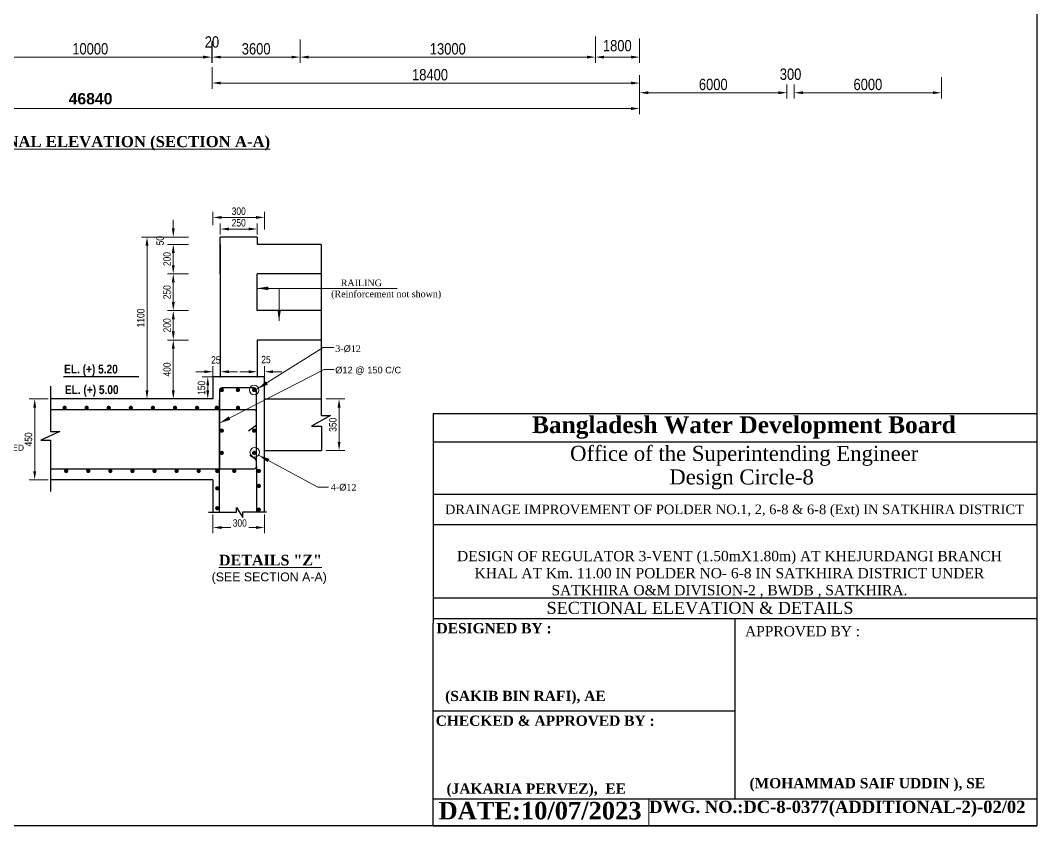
# Model space of a CAD drawing. Extents: x -119161 to 3778985, y -718511 to -30958.
# Drawn here: x 2846135 to 2887558, y -718511 to -685685 of the extents above; entities that cross this region are included whole.
import ezdxf

# ---------------------------------------------------------------- set-up
doc = ezdxf.new("R2010")
doc.units = 0
doc.header["$MEASUREMENT"] = 0
doc.linetypes.add('DASHED', pattern=[0.75, 0.5, -0.25])
doc.layers.get('0').update_dxf_attribs({"linetype": 'CONTINUOUS'})
doc.layers.get('DEFPOINTS').update_dxf_attribs({"linetype": 'CONTINUOUS'})
for name, color, linetype, lineweight in [('Dim', 7, 'CONTINUOUS', 9), ('Dimension', 8, 'CONTINUOUS', 18), ('Left Bank Profile', 7, 'CONTINUOUS', 25), ('line2', 3, 'CONTINUOUS', 30), ('Railing', 8, 'CONTINUOUS', 0), ('TEXT-ROOM', 4, 'CONTINUOUS', 5)]:
    doc.layers.add(name, color=color, linetype=linetype, lineweight=lineweight)
for name, color, linetype in [('LINE', 7, 'CONTINUOUS'), ('REINF.', 1, 'CONTINUOUS'), ('TEXT', 10, 'CONTINUOUS')]:
    doc.layers.add(name, color=color, linetype=linetype)
doc.styles.add('1-2', font='arial.ttf')
doc.styles.add('ARIAL', font='ARIALN.TTF')
doc.styles.add('dimText', font='ARIALN.TTF')
doc.styles.get("Standard").update_dxf_attribs({"font": 'times.ttf', "height": 250})
doc.styles.add('text', font='ARIALN.TTF', dxfattribs={"height": 1.6})
doc.dimstyles.new('dim_230', dxfattribs={"dimtxt": 460, "dimasz": 460, "dimexe": 230, "dimexo": 100, "dimgap": 100, "dimtad": 1, "dimdec": 0, "dimzin": 0, "dimdsep": 46, "dimtxsty": 'dimText', "dimcen": 0.09, "dimclrd": 256, "dimclre": 256, "dimclrt": 7, "dimadec": 0, "dimazin": 0, "dimtfac": 1, "dimtdec": 0, "dimtofl": 0, "dimtmove": 0, "dimatfit": 3, "dimfxl": 1, "dimtolj": 1, "dimtzin": 0, "dimlwd": -1, "dimlwe": -1, "dimarcsym": 0})

# ---------------------------------------------------------------- blocks, each defined once
blk = doc.blocks.new('*D1494')
at = {"layer": 'DEFPOINTS', "color": 0, "lineweight": -2, "ltscale": 500}
for p in [(2852369, -698717), (2853086, -698717), (2853986, -701117)]:
    blk.add_point(p, dxfattribs=at)
at = {"layer": 'Dim', "ltscale": 500}
for p, q in [((2852986, -698717), (2852139, -698717)), ((2852369, -700767), (2852369, -699067)), ((2853886, -701117), (2852139, -701117))]:
    blk.add_line(p, q, dxfattribs=at)
at = {"layer": 'Dim', "lineweight": -2, "ltscale": 500}
for points in [[(2852310, -699067), (2852427, -699067), (2852369, -698717)], [(2852310, -700767), (2852427, -700767), (2852369, -701117)]]:
    blk.add_solid(points, dxfattribs=at)
at = {"layer": 'Dim', "color": 7, "ltscale": 500, "insert": (2852115, -699917), "char_height": 300, "attachment_point": 5, "rotation": 90, "style": 'dimText'}
blk.add_mtext('\\A1;400', dxfattribs=at)
blk = doc.blocks.new('*D1495')
at = {"layer": 'DEFPOINTS', "color": 0, "lineweight": -2, "ltscale": 500}
for p in [(2852369, -697517), (2853086, -697517), (2853086, -698717)]:
    blk.add_point(p, dxfattribs=at)
at = {"layer": 'Dim', "ltscale": 500}
for p, q in [((2852986, -697517), (2852139, -697517)), ((2852369, -698367), (2852369, -697867)), ((2852986, -698717), (2852139, -698717))]:
    blk.add_line(p, q, dxfattribs=at)
at = {"layer": 'Dim', "lineweight": -2, "ltscale": 500}
for points in [[(2852310, -697867), (2852427, -697867), (2852369, -697517)], [(2852310, -698367), (2852427, -698367), (2852369, -698717)]]:
    blk.add_solid(points, dxfattribs=at)
at = {"layer": 'Dim', "color": 7, "ltscale": 500, "insert": (2852115, -698117), "char_height": 300, "attachment_point": 5, "rotation": 90, "style": 'dimText'}
blk.add_mtext('\\A1;200', dxfattribs=at)
blk = doc.blocks.new('*D1496')
at = {"layer": 'DEFPOINTS', "color": 0, "lineweight": -2, "ltscale": 500}
for p in [(2852369, -696017), (2853086, -696017), (2853086, -697517)]:
    blk.add_point(p, dxfattribs=at)
at = {"layer": 'Dim', "ltscale": 500}
for p, q in [((2852986, -696017), (2852139, -696017)), ((2852369, -697167), (2852369, -696367)), ((2852986, -697517), (2852139, -697517))]:
    blk.add_line(p, q, dxfattribs=at)
at = {"layer": 'Dim', "lineweight": -2, "ltscale": 500}
for points in [[(2852310, -696367), (2852427, -696367), (2852369, -696017)], [(2852310, -697167), (2852427, -697167), (2852369, -697517)]]:
    blk.add_solid(points, dxfattribs=at)
at = {"layer": 'Dim', "color": 7, "ltscale": 500, "insert": (2852115, -696767), "char_height": 300, "attachment_point": 5, "rotation": 90, "style": 'dimText'}
blk.add_mtext('\\A1;250', dxfattribs=at)
blk = doc.blocks.new('*D1497')
at = {"layer": 'DEFPOINTS', "color": 0, "lineweight": -2, "ltscale": 500}
for p in [(2852369, -694817), (2853086, -694817), (2853063, -696017)]:
    blk.add_point(p, dxfattribs=at)
at = {"layer": 'Dim', "ltscale": 500}
for p, q in [((2852986, -694817), (2852139, -694817)), ((2852369, -695667), (2852369, -695167)), ((2852963, -696017), (2852139, -696017))]:
    blk.add_line(p, q, dxfattribs=at)
at = {"layer": 'Dim', "lineweight": -2, "ltscale": 500}
for points in [[(2852310, -695167), (2852427, -695167), (2852369, -694817)], [(2852310, -695667), (2852427, -695667), (2852369, -696017)]]:
    blk.add_solid(points, dxfattribs=at)
at = {"layer": 'Dim', "color": 7, "ltscale": 500, "insert": (2852115, -695417), "char_height": 300, "attachment_point": 5, "rotation": 90, "style": 'dimText'}
blk.add_mtext('\\A1;200', dxfattribs=at)
blk = doc.blocks.new('*D1498')
at = {"layer": 'DEFPOINTS', "color": 0, "lineweight": -2, "ltscale": 500}
for p in [(2851298, -694517), (2852539, -694517), (2853765, -701117)]:
    blk.add_point(p, dxfattribs=at)
at = {"layer": 'Dim', "ltscale": 500}
for p, q in [((2852439, -694517), (2851068, -694517)), ((2851298, -700767), (2851298, -694867)), ((2853665, -701117), (2851068, -701117))]:
    blk.add_line(p, q, dxfattribs=at)
at = {"layer": 'Dim', "lineweight": -2, "ltscale": 500}
for points in [[(2851240, -694867), (2851357, -694867), (2851298, -694517)], [(2851240, -700767), (2851357, -700767), (2851298, -701117)]]:
    blk.add_solid(points, dxfattribs=at)
at = {"layer": 'Dim', "color": 7, "ltscale": 500, "insert": (2851045, -697817), "char_height": 300, "attachment_point": 5, "rotation": 90, "style": 'dimText'}
blk.add_mtext('\\A1;1100', dxfattribs=at)
blk = doc.blocks.new('*D1499')
at = {"layer": 'DEFPOINTS', "color": 0, "lineweight": -2, "ltscale": 500}
for p in [(2853086, -694517), (2852369, -694817), (2853086, -694817)]:
    blk.add_point(p, dxfattribs=at)
at = {"layer": 'Dim', "ltscale": 500}
for p, q in [((2852369, -694167), (2852369, -693817)), ((2852986, -694517), (2852139, -694517)), ((2852986, -694817), (2852139, -694817)), ((2852369, -695167), (2852369, -695517))]:
    blk.add_line(p, q, dxfattribs=at)
at = {"layer": 'Dim', "lineweight": -2, "ltscale": 500}
for points in [[(2852310, -694167), (2852427, -694167), (2852369, -694517)], [(2852310, -695167), (2852427, -695167), (2852369, -694817)]]:
    blk.add_solid(points, dxfattribs=at)
at = {"layer": 'Dim', "color": 7, "ltscale": 500, "insert": (2851835, -694667), "char_height": 300, "attachment_point": 5, "rotation": 90, "style": 'dimText'}
blk.add_mtext('\\A1;50', dxfattribs=at)
blk = doc.blocks.new('*D1500')
at = {"layer": 'DEFPOINTS', "color": 0, "lineweight": -2, "ltscale": 500}
for p in [(2854157, -700217), (2853774, -701117), (2853987, -701117)]:
    blk.add_point(p, dxfattribs=at)
at = {"layer": 'Dim', "ltscale": 500}
for p, q in [((2854057, -700217), (2853544, -700217)), ((2853774, -700567), (2853774, -700767)), ((2853887, -701117), (2853544, -701117))]:
    blk.add_line(p, q, dxfattribs=at)
at = {"layer": 'Dim', "lineweight": -2, "ltscale": 500}
for points in [[(2853716, -700567), (2853832, -700567), (2853774, -700217)], [(2853716, -700767), (2853832, -700767), (2853774, -701117)]]:
    blk.add_solid(points, dxfattribs=at)
at = {"layer": 'Dim', "color": 7, "ltscale": 500, "insert": (2853521, -700667), "char_height": 300, "attachment_point": 5, "rotation": 90, "style": 'dimText'}
blk.add_mtext('\\A1;150', dxfattribs=at)
blk = doc.blocks.new('*D1501')
at = {"layer": 'DEFPOINTS', "color": 0, "lineweight": -2, "ltscale": 500}
for p in [(2846721, -701117), (2847371, -701117), (2847371, -704417)]:
    blk.add_point(p, dxfattribs=at)
at = {"layer": 'Dim', "ltscale": 500}
for p, q in [((2847271, -701117), (2846491, -701117)), ((2846721, -704067), (2846721, -701467)), ((2847271, -704417), (2846491, -704417))]:
    blk.add_line(p, q, dxfattribs=at)
at = {"layer": 'Dim', "lineweight": -2, "ltscale": 500}
for points in [[(2846663, -701467), (2846780, -701467), (2846721, -701117)], [(2846663, -704067), (2846780, -704067), (2846721, -704417)]]:
    blk.add_solid(points, dxfattribs=at)
at = {"layer": 'Dim', "color": 7, "ltscale": 500, "insert": (2846468, -702767), "char_height": 300, "attachment_point": 5, "rotation": 90, "style": 'dimText'}
blk.add_mtext('\\A1;450', dxfattribs=at)
blk = doc.blocks.new('*D1536')
at = {"layer": 'DEFPOINTS', "color": 0, "lineweight": -2, "ltscale": 500}
for p in [(2855786, -694192), (2854286, -694517), (2855786, -694517)]:
    blk.add_point(p, dxfattribs=at)
at = {"layer": 'Dim', "ltscale": 500}
for p, q in [((2854286, -694417), (2854286, -693962)), ((2854636, -694192), (2855436, -694192)), ((2855786, -694417), (2855786, -693962))]:
    blk.add_line(p, q, dxfattribs=at)
at = {"layer": 'Dim', "lineweight": -2, "ltscale": 500}
for points in [[(2854636, -694134), (2854636, -694250), (2854286, -694192)], [(2855436, -694134), (2855436, -694250), (2855786, -694192)]]:
    blk.add_solid(points, dxfattribs=at)
at = {"layer": 'Dim', "color": 7, "ltscale": 500, "insert": (2855036, -693939), "char_height": 300, "attachment_point": 5, "style": 'dimText'}
blk.add_mtext('\\A1;250', dxfattribs=at)
blk = doc.blocks.new('*D1502')
at = {"layer": 'DEFPOINTS', "color": 0, "lineweight": -2, "ltscale": 500}
for p in [(2858497, -701118), (2858497, -703217), (2859126, -703217)]:
    blk.add_point(p, dxfattribs=at)
at = {"layer": 'Dim', "ltscale": 500}
for p, q in [((2858597, -701118), (2859356, -701118)), ((2859126, -701468), (2859126, -702867)), ((2858597, -703217), (2859356, -703217))]:
    blk.add_line(p, q, dxfattribs=at)
at = {"layer": 'Dim', "lineweight": -2, "ltscale": 500}
for points in [[(2859068, -701468), (2859185, -701468), (2859126, -701118)], [(2859068, -702867), (2859185, -702867), (2859126, -703217)]]:
    blk.add_solid(points, dxfattribs=at)
at = {"layer": 'Dim', "color": 7, "ltscale": 500, "insert": (2858873, -702168), "char_height": 300, "attachment_point": 5, "rotation": 90, "style": 'dimText'}
blk.add_mtext('\\A1;350', dxfattribs=at)
blk = doc.blocks.new('*D1503')
at = {"layer": 'DEFPOINTS', "color": 0, "lineweight": -2, "ltscale": 500}
for p in [(2856087, -693719), (2853987, -694137), (2856087, -694315)]:
    blk.add_point(p, dxfattribs=at)
at = {"layer": 'Dim', "ltscale": 500}
for p, q in [((2853987, -694037), (2853987, -693489)), ((2854337, -693719), (2855737, -693719)), ((2856087, -694215), (2856087, -693489))]:
    blk.add_line(p, q, dxfattribs=at)
at = {"layer": 'Dim', "lineweight": -2, "ltscale": 500}
for points in [[(2854337, -693661), (2854337, -693778), (2853987, -693719)], [(2855737, -693661), (2855737, -693778), (2856087, -693719)]]:
    blk.add_solid(points, dxfattribs=at)
at = {"layer": 'Dim', "color": 7, "ltscale": 500, "insert": (2855037, -693466), "char_height": 300, "attachment_point": 5, "style": 'dimText'}
blk.add_mtext('\\A1;300', dxfattribs=at)
blk = doc.blocks.new('*D1504')
at = {"layer": 'DEFPOINTS', "color": 0, "lineweight": -2, "ltscale": 500}
for p in [(2856087, -700008), (2855786, -700346), (2856087, -700346)]:
    blk.add_point(p, dxfattribs=at)
at = {"layer": 'Dim', "ltscale": 500}
for p, q in [((2855436, -700008), (2855086, -700008)), ((2855786, -700246), (2855786, -699778)), ((2856087, -700246), (2856087, -699778)), ((2856437, -700008), (2856787, -700008))]:
    blk.add_line(p, q, dxfattribs=at)
at = {"layer": 'Dim', "lineweight": -2, "ltscale": 500}
for points in [[(2855436, -699950), (2855436, -700067), (2855786, -700008)], [(2856437, -699950), (2856437, -700067), (2856087, -700008)]]:
    blk.add_solid(points, dxfattribs=at)
at = {"layer": 'Dim', "color": 7, "ltscale": 500, "insert": (2856146, -699513), "char_height": 300, "attachment_point": 5, "style": 'dimText'}
blk.add_mtext('\\A1;25', dxfattribs=at)
blk = doc.blocks.new('*D1537')
at = {"layer": 'DEFPOINTS', "color": 0, "lineweight": -2, "ltscale": 500}
for p in [(2853986, -705726), (2856087, -705726), (2856087, -706359)]:
    blk.add_point(p, dxfattribs=at)
at = {"layer": 'Dim', "ltscale": 500}
for p, q in [((2853986, -705826), (2853986, -706589)), ((2856087, -705826), (2856087, -706589)), ((2854336, -706359), (2854709, -706359)), ((2855737, -706359), (2855451, -706359))]:
    blk.add_line(p, q, dxfattribs=at)
at = {"layer": 'Dim', "lineweight": -2, "ltscale": 500}
for points in [[(2854336, -706301), (2854336, -706417), (2853986, -706359)], [(2855737, -706301), (2855737, -706417), (2856087, -706359)]]:
    blk.add_solid(points, dxfattribs=at)
at = {"layer": 'Dim', "color": 7, "ltscale": 500, "insert": (2855080, -706176), "char_height": 300, "attachment_point": 5, "style": 'dimText'}
blk.add_mtext('\\A1;300', dxfattribs=at)
blk = doc.blocks.new('*D1453')
at = {"layer": 'DEFPOINTS', "color": 0, "lineweight": -2, "ltscale": 500}
for p in [(2869577, -686242), (2871377, -686319), (2871377, -687184)]:
    blk.add_point(p, dxfattribs=at)
at = {"layer": 'Dim', "ltscale": 500}
for p, q in [((2869577, -686342), (2869577, -687414)), ((2871377, -686419), (2871377, -687414)), ((2869927, -687184), (2871027, -687184))]:
    blk.add_line(p, q, dxfattribs=at)
at = {"layer": 'Dim', "lineweight": -2, "ltscale": 500}
for points in [[(2869927, -687126), (2869927, -687243), (2869577, -687184)], [(2871027, -687126), (2871027, -687243), (2871377, -687184)]]:
    blk.add_solid(points, dxfattribs=at)
at = {"layer": 'Dim', "color": 7, "ltscale": 500, "insert": (2870466, -686721), "char_height": 460, "attachment_point": 5, "style": 'dimText'}
blk.add_mtext('\\A1;1800', dxfattribs=at)
blk = doc.blocks.new('*D1455')
at = {"layer": 'DEFPOINTS', "color": 0, "lineweight": -2, "ltscale": 500}
for p in [(2857539, -686360), (2869577, -686242), (2857539, -687184)]:
    blk.add_point(p, dxfattribs=at)
at = {"layer": 'Dim', "ltscale": 500}
for p, q in [((2869577, -686342), (2869577, -687414)), ((2857539, -686460), (2857539, -687414)), ((2869227, -687184), (2857889, -687184))]:
    blk.add_line(p, q, dxfattribs=at)
at = {"layer": 'Dim', "lineweight": -2, "ltscale": 500}
for points in [[(2857889, -687126), (2857889, -687243), (2857539, -687184)], [(2869227, -687126), (2869227, -687243), (2869577, -687184)]]:
    blk.add_solid(points, dxfattribs=at)
at = {"layer": 'Dim', "color": 7, "ltscale": 500, "insert": (2863558, -686849), "char_height": 460, "attachment_point": 5, "style": 'dimText'}
blk.add_mtext('\\A1;13000', dxfattribs=at)
blk = doc.blocks.new('*D1456')
at = {"layer": 'DEFPOINTS', "color": 0, "lineweight": -2, "ltscale": 500}
for p in [(2853955, -686416), (2857539, -686560), (2857539, -687184)]:
    blk.add_point(p, dxfattribs=at)
at = {"layer": 'Dim', "ltscale": 500}
for p, q in [((2853955, -686516), (2853955, -687414)), ((2857539, -686660), (2857539, -687414)), ((2854305, -687184), (2857189, -687184))]:
    blk.add_line(p, q, dxfattribs=at)
at = {"layer": 'Dim', "lineweight": -2, "ltscale": 500}
for points in [[(2854305, -687126), (2854305, -687243), (2853955, -687184)], [(2857189, -687126), (2857189, -687243), (2857539, -687184)]]:
    blk.add_solid(points, dxfattribs=at)
at = {"layer": 'Dim', "color": 7, "ltscale": 500, "insert": (2855747, -686849), "char_height": 460, "attachment_point": 5, "style": 'dimText'}
blk.add_mtext('\\A1;3600', dxfattribs=at)
blk = doc.blocks.new('*D1459')
at = {"layer": 'DEFPOINTS', "color": 0, "lineweight": -2, "ltscale": 500}
for p in [(2853935, -686488), (2844035, -686922), (2853935, -687184)]:
    blk.add_point(p, dxfattribs=at)
at = {"layer": 'Dim', "ltscale": 500}
for p, q in [((2853935, -686588), (2853935, -687414)), ((2844035, -687022), (2844035, -687414)), ((2844385, -687184), (2853585, -687184))]:
    blk.add_line(p, q, dxfattribs=at)
at = {"layer": 'Dim', "lineweight": -2, "ltscale": 500}
for points in [[(2844385, -687125), (2844385, -687242), (2844035, -687184)], [(2853585, -687125), (2853585, -687242), (2853935, -687184)]]:
    blk.add_solid(points, dxfattribs=at)
at = {"layer": 'Dim', "color": 7, "ltscale": 500, "insert": (2848985, -686849), "char_height": 460, "attachment_point": 5, "style": 'dimText'}
blk.add_mtext('\\A1;10000', dxfattribs=at)
blk = doc.blocks.new('*D1470')
at = {"layer": 'DEFPOINTS', "color": 0, "lineweight": -2, "ltscale": 500}
for p in [(2877378, -688202), (2877678, -688194), (2877378, -688636)]:
    blk.add_point(p, dxfattribs=at)
at = {"layer": 'Dim', "ltscale": 500}
for p, q in [((2877378, -688302), (2877378, -688866)), ((2877678, -688294), (2877678, -688866)), ((2877028, -688636), (2876678, -688636)), ((2878028, -688636), (2878378, -688636))]:
    blk.add_line(p, q, dxfattribs=at)
at = {"layer": 'Dim', "lineweight": -2, "ltscale": 500}
for points in [[(2877028, -688578), (2877028, -688694), (2877378, -688636)], [(2878028, -688578), (2878028, -688694), (2877678, -688636)]]:
    blk.add_solid(points, dxfattribs=at)
at = {"layer": 'Dim', "color": 7, "ltscale": 500, "insert": (2877528, -687884), "char_height": 460, "attachment_point": 5, "style": 'dimText'}
blk.add_mtext('\\A1;300', dxfattribs=at)
blk = doc.blocks.new('*D1471')
at = {"layer": 'DEFPOINTS', "color": 0, "lineweight": -2, "ltscale": 500}
for p in [(2871377, -687820), (2877378, -688240), (2877378, -688636)]:
    blk.add_point(p, dxfattribs=at)
at = {"layer": 'Dim', "ltscale": 500}
for p, q in [((2871377, -687920), (2871377, -688866)), ((2877378, -688340), (2877378, -688866)), ((2871727, -688636), (2877028, -688636))]:
    blk.add_line(p, q, dxfattribs=at)
at = {"layer": 'Dim', "lineweight": -2, "ltscale": 500}
for points in [[(2871727, -688577), (2871727, -688694), (2871377, -688636)], [(2877028, -688577), (2877028, -688694), (2877378, -688636)]]:
    blk.add_solid(points, dxfattribs=at)
at = {"layer": 'Dim', "color": 7, "ltscale": 500, "insert": (2874377, -688301), "char_height": 460, "attachment_point": 5, "style": 'dimText'}
blk.add_mtext('\\A1;6000', dxfattribs=at)
blk = doc.blocks.new('*D1472')
at = {"layer": 'DEFPOINTS', "color": 0, "lineweight": -2, "ltscale": 500}
for p in [(2883678, -687907), (2877678, -688240), (2877678, -688636)]:
    blk.add_point(p, dxfattribs=at)
at = {"layer": 'Dim', "ltscale": 500}
for p, q in [((2883678, -688007), (2883678, -688866)), ((2877678, -688340), (2877678, -688866)), ((2883328, -688636), (2878028, -688636))]:
    blk.add_line(p, q, dxfattribs=at)
at = {"layer": 'Dim', "lineweight": -2, "ltscale": 500}
for points in [[(2878028, -688578), (2878028, -688694), (2877678, -688636)], [(2883328, -688578), (2883328, -688694), (2883678, -688636)]]:
    blk.add_solid(points, dxfattribs=at)
at = {"layer": 'Dim', "color": 7, "ltscale": 500, "insert": (2880678, -688301), "char_height": 460, "attachment_point": 5, "style": 'dimText'}
blk.add_mtext('\\A1;6000', dxfattribs=at)
blk = doc.blocks.new('*D1474')
at = {"layer": 'DEFPOINTS', "color": 0, "lineweight": -2, "ltscale": 500}
for p in [(2825625, -688715), (2871377, -688745), (2871377, -689281)]:
    blk.add_point(p, dxfattribs=at)
at = {"layer": 'Dim', "ltscale": 500}
for p, q in [((2825625, -688815), (2825625, -689511)), ((2871377, -688845), (2871377, -689511)), ((2825975, -689281), (2871027, -689281))]:
    blk.add_line(p, q, dxfattribs=at)
at = {"layer": 'Dim', "lineweight": -2, "ltscale": 500}
for points in [[(2825975, -689222), (2825975, -689339), (2825625, -689281)], [(2871027, -689222), (2871027, -689339), (2871377, -689281)]]:
    blk.add_solid(points, dxfattribs=at)
at = {"layer": 'Dim', "color": 7, "ltscale": 500, "insert": (2848997, -688882), "char_height": 460, "attachment_point": 5, "style": 'dimText'}
blk.add_mtext('\\A1;{\\fArial|b1|i0|c0|p34;46840}', dxfattribs=at)
blk = doc.blocks.new('*D1486')
at = {"layer": 'DEFPOINTS', "color": 0, "lineweight": -2, "ltscale": 500}
for p in [(2853935, -687184), (2853935, -687490), (2853955, -687490)]:
    blk.add_point(p, dxfattribs=at)
at = {"layer": 'Dim', "ltscale": 500}
for p, q in [((2853585, -687184), (2853235, -687184)), ((2853935, -687390), (2853935, -686954)), ((2853955, -687390), (2853955, -686954)), ((2854305, -687184), (2854655, -687184))]:
    blk.add_line(p, q, dxfattribs=at)
at = {"layer": 'Dim', "lineweight": -2, "ltscale": 500}
for points in [[(2853585, -687126), (2853585, -687243), (2853935, -687184)], [(2854305, -687126), (2854305, -687243), (2853955, -687184)]]:
    blk.add_solid(points, dxfattribs=at)
at = {"layer": 'Dim', "color": 7, "ltscale": 500, "insert": (2853945, -686569), "char_height": 460, "attachment_point": 5, "style": 'dimText'}
blk.add_mtext('\\A1;20', dxfattribs=at)
blk = doc.blocks.new('*D1490')
at = {"layer": 'DEFPOINTS', "color": 0, "lineweight": -2, "ltscale": 500}
for p in [(2853955, -687489), (2871377, -688006), (2871377, -688241)]:
    blk.add_point(p, dxfattribs=at)
at = {"layer": 'Dim', "ltscale": 500}
for p, q in [((2853955, -687589), (2853955, -688471)), ((2854305, -688241), (2871027, -688241)), ((2871377, -688106), (2871377, -688471))]:
    blk.add_line(p, q, dxfattribs=at)
at = {"layer": 'Dim', "lineweight": -2, "ltscale": 500}
for points in [[(2854305, -688183), (2854305, -688300), (2853955, -688241)], [(2871027, -688183), (2871027, -688300), (2871377, -688241)]]:
    blk.add_solid(points, dxfattribs=at)
at = {"layer": 'Dim', "color": 7, "ltscale": 500, "insert": (2862833, -687906), "char_height": 460, "attachment_point": 5, "style": 'dimText'}
blk.add_mtext('\\A1;18400', dxfattribs=at)
blk = doc.blocks.new('*D1527')
at = {"layer": 'DEFPOINTS', "color": 0, "lineweight": -2, "ltscale": 500}
for p in [(2854286, -700008), (2853985, -700346), (2854286, -700346)]:
    blk.add_point(p, dxfattribs=at)
at = {"layer": 'Dim', "ltscale": 500}
for p, q in [((2853635, -700008), (2853285, -700008)), ((2853985, -700246), (2853985, -699778)), ((2854286, -700246), (2854286, -699778)), ((2854636, -700008), (2854986, -700008))]:
    blk.add_line(p, q, dxfattribs=at)
at = {"layer": 'Dim', "lineweight": -2, "ltscale": 500}
for points in [[(2853635, -699950), (2853635, -700067), (2853985, -700008)], [(2854636, -699950), (2854636, -700067), (2854286, -700008)]]:
    blk.add_solid(points, dxfattribs=at)
at = {"layer": 'Dim', "color": 7, "ltscale": 500, "insert": (2854104, -699530), "char_height": 300, "attachment_point": 5, "style": 'dimText'}
blk.add_mtext('\\A1;25', dxfattribs=at)

msp = doc.modelspace()

# ---------------------------------------------------------------- linework, layer by layer
at = {"color": 8}
for points in [[(2858402.6, -694817), (2858402.8, -701794.2), (2858780.7, -701794.2), (2858003, -702226.9), (2858404.2, -702226.9), (2858403.8, -703217.1)], [(2847369.8, -700602.2), (2847369.9, -702442.8), (2847747.7, -702442.8), (2846970, -702797.5), (2847371.2, -702797.5), (2847370.5, -704883.5)], [(2853801.4, -705725.7), (2854949.8, -705725.7), (2854949.8, -705535.7), (2855202.2, -705946), (2855202.2, -705724.7), (2856168.3, -705725.2)]]:
    msp.add_lwpolyline(points, dxfattribs=at)
at = {"layer": 'Dim', "color": 5, "lineweight": 9, "ltscale": 3}
for centre in [(2855663.9, -700753.7), (2855689.7, -703290.8)]:
    msp.add_circle(centre, 194.8, dxfattribs=at)
at = {"layer": 'Left Bank Profile'}
msp.add_lwpolyline([(2862967.2, -718510.6), (2887557.6, -718510.6)], dxfattribs=at)
msp.add_lwpolyline([(2862967.2, -718510.6), (2887557.6, -718510.6)], dxfattribs=at)
at = {"layer": 'LINE', "color": 7, "ltscale": 500}
for p, q in [((2854285.8, -696017.1), (2854285.8, -694517.1)), ((2855785.8, -694517.1), (2855785.8, -694817.1)), ((2854285.8, -694816.8), (2854285.8, -700217)), ((2858402.8, -696017), (2855785.8, -696017.1)), ((2855785.8, -697517.1), (2855785.8, -696017.1)), ((2855785.8, -698716.8), (2855785.8, -700217.1)), ((2856086.1, -701117.1), (2858402.8, -701117.1)), ((2856086.2, -703216.3), (2858403.8, -703217.1))]:
    msp.add_line(p, q, dxfattribs=at)
at = {"layer": 'LINE'}
for p, q in [((2862967.2, -701704.2), (2887557.6, -701704.2)), ((2862967.2, -701704.2), (2862967.2, -710258.4)), ((2862967.2, -702870.1), (2887557.6, -702870.1)), ((2862967.2, -704999.5), (2887557.6, -704999.5)), ((2862967.2, -706234.4), (2887557.6, -706234.4)), ((2862967.2, -709218.2), (2887557.6, -709218.2)), ((2862967.2, -710062.9), (2887557.6, -710062.9)), ((2862967.2, -718510.6), (2862967.2, -710258.4)), ((2875262.4, -710062.9), (2875262.4, -717419.4)), ((2862967.2, -713829.4), (2875262.4, -713829.4)), ((2862967.2, -717419.4), (2887557.6, -717419.4)), ((2867581, -717419.4), (2887557.6, -717419.4)), ((2867581, -717419.4), (2887557.6, -717419.4)), ((2867581, -717419.4), (2887557.6, -717419.4))]:
    msp.add_line(p, q, dxfattribs=at)
at = {"layer": 'LINE', "lineweight": 9}
msp.add_line((2887557.6, -701704.2), (2887557.6, -718510.6), dxfattribs=at)
at = {"layer": 'LINE', "color": 7, "lineweight": 9}
for p, q in [((2871756, -717419.4), (2871756, -718510.6)), ((2887557.6, -718510.6), (2863785.5, -718510.6)), ((2882484.6, -718510.6), (2884147.1, -718510.6))]:
    msp.add_line(p, q, dxfattribs=at)
at = {"layer": 'LINE'}
msp.add_lwpolyline([(2887557.6, -718510.6), (2812442.8, -718510.6), (2812442.8, -665393.7), (2887557.6, -665393.7)], close=True, dxfattribs=at)
at = {"layer": 'LINE', "color": 7, "ltscale": 500}
for points in [[(2855785.8, -694517.1), (2854285.8, -694517.1)], [(2858402.8, -694817), (2855785.8, -694817.1)], [(2858402.9, -697517), (2855785.8, -697517.1)], [(2858402.9, -698716.8), (2855785.8, -698716.8)], [(2856087, -705725.2), (2856087, -700217.1), (2853987, -700217), (2853987, -701117.1)], [(2853985.9, -701117.1), (2847369.8, -701117.1)], [(2853985.8, -704417.4), (2847370.8, -704417.2)], [(2853985.8, -704417.5), (2853985.8, -705725.7)]]:
    msp.add_lwpolyline(points, dxfattribs=at)
at = {"layer": 'line2', "color": 8}
msp.add_lwpolyline([(2850971.9, -700217), (2847889.4, -700217)], dxfattribs=at)
at = {"layer": 'Railing', "color": 4, "ltscale": 500}
msp.add_line((2855785.8, -694817.1), (2855785.8, -694816.8), dxfattribs=at)
at = {"layer": 'Railing', "ltscale": 500}
msp.add_lwpolyline([(2856087, -700216.8), (2856087, -701116.8)], dxfattribs=at)
at = {"layer": 'REINF.', "ltscale": 500}
for points in [[(2847408.3, -703967.2), (2855673.3, -703967.1, 0.3898198), (2855755.8, -703877.5), (2855755.8, -703877.5), (2855756.9, -700757.2, 0.414544), (2855666.9, -700667.1), (2854343.5, -700667, 0.4142222), (2854253.5, -700757), (2854254.3, -703967.4)], [(2855434, -702420.8), (2855756.5, -702174.3), (2855756.6, -701627.2, 0.4143128), (2855696.6, -701567.2), (2847369.8, -701567.1)], [(2855755.8, -703877.5), (2855755.9, -703661.2, 0.2504168), (2855702.6, -703561.5), (2855491.8, -703420.5)]]:
    msp.add_lwpolyline(points, format="xyb", dxfattribs=at)
at = {"layer": 'REINF.', "linetype": 'DASHED', "lineweight": 9, "ltscale": 3, "const_width": 86.4}
for points in [[(2854389.7, -700753.7, -1), (2854303.3, -700753.7, -1)], [(2854959.4, -700753.7, 1), (2855045.8, -700753.7, 1)], [(2855620.7, -700753.7, 1), (2855707.1, -700753.7, 1)], [(2847982.6, -701479.3, -1), (2847896.2, -701479.3, -1)], [(2848882.6, -701479.3, -1), (2848796.2, -701479.3, -1)], [(2849696.2, -701479.3, 1), (2849782.6, -701479.3, 1)], [(2850682.6, -701479.3, -1), (2850596.2, -701479.3, -1)], [(2851582.6, -701479.3, -1), (2851496.2, -701479.3, -1)], [(2852482.6, -701479.3, -1), (2852396.2, -701479.3, -1)], [(2853296.2, -701479.3, 1), (2853382.6, -701479.3, 1)], [(2854099.5, -701479.3, 1), (2854185.9, -701479.3, 1)], [(2854964.5, -701479.3, 1), (2855050.9, -701479.3, 1)], [(2854389.7, -702409.3, -1), (2854303.3, -702409.3, -1)], [(2855620.7, -702409.4, 1), (2855707.1, -702409.4, 1)], [(2854389.7, -703315.3, -1), (2854303.3, -703315.3, -1)], [(2855620.7, -703315.3, 1), (2855707.1, -703315.3, 1)], [(2847961.5, -704052.5, 1), (2848047.9, -704052.5, 1)], [(2848947.9, -704052.5, -1), (2848861.5, -704052.5, -1)], [(2849847.9, -704052.5, -1), (2849761.5, -704052.5, -1)], [(2850661.5, -704052.5, 1), (2850747.9, -704052.5, 1)], [(2851647.9, -704052.5, -1), (2851561.5, -704052.5, -1)], [(2852547.9, -704052.5, -1), (2852461.5, -704052.5, -1)], [(2853447.9, -704052.5, -1), (2853361.5, -704052.5, -1)], [(2854204, -704052.5, -1), (2854117.6, -704052.5, -1)], [(2854896.7, -704052.5, -1), (2854810.3, -704052.5, -1)], [(2855812.2, -704052.5, 1), (2855898.6, -704052.5, 1)], [(2855812.2, -704662.4, 1), (2855898.6, -704662.4, 1)], [(2854204, -704759, -1), (2854117.6, -704759, -1)], [(2854204, -705571.8, -1), (2854117.6, -705571.8, -1)], [(2855812.2, -705627.7, 1), (2855898.6, -705627.7, 1)]]:
    msp.add_lwpolyline(points, format="xyb", close=True, dxfattribs=at)
at = {"layer": 'REINF.', "ltscale": 500}
for points in [[(2854254.9, -705725.1), (2854253.5, -701134.8)], [(2855755.8, -703877.5), (2855755.8, -705725)]]:
    msp.add_lwpolyline(points, dxfattribs=at)

# ---------------------------------------------------------------- texts
at = {"layer": 'Dim', "color": 7, "char_height": 270, "attachment_point": 4}
for s, insert, width in [('\\pi491.1;{\\fTimes New Roman|b0|i0|c0|p18;RAILING\\P\\pi101.1;(Reinforcement not shown)}', (2858702.8, -696654.3), 7513.067), ('\\pt450;{\\fTimes New Roman|b0|i0|c0|p18;3-\\fArial|b0|i0|c0|p34;%%C\\fTimes New Roman|b0|i0|c0|p18;12 }', (2858972.2, -699072.5), 4033.746), ('{\\fArial|b0|i0|c0|p34;%%C12 @ 150 C/C }', (2858967.5, -699967.7), 4033.746), ('\\pt450;{\\fTimes New Roman|b0|i0|c0|p18;4-\\fArial|b0|i0|c0|p34;%%C\\fTimes New Roman|b0|i0|c0|p18;12 }', (2858791.8, -704719.2), 4033.746)]:
    msp.add_mtext(s, dxfattribs=dict(at, insert=insert, width=width))
at = {"layer": 'Dimension', "color": 0, "lineweight": 13, "ltscale": 2, "insert": (2843560.3, -703317.2), "char_height": 250, "width": 6951.483, "attachment_point": 5, "style": '1-2'}
msp.add_mtext('{\\C7;40 mm TO 20 mm WELL GRADED \\PPICK JHAMA CHIPS}', dxfattribs=at)
at = {"layer": 'LINE', "color": 7, "lineweight": 9}
msp.add_text('APPROVED BY :', height=417.063, dxfattribs=at).set_placement((2875671.4, -710792))
for s, insert, char_height, width, attachment_point in [('{\\fTimes New Roman|b1|i0|c0|p18;Bangladesh Water Development Board}', (2866989, -701825.8), 685.082, 24607.938, 1), ('{\\fTimes New Roman|b0|i0|c0|p18;Office of the Superintending Engineer}', (2868541.8, -703030.5), 613.083, 22021.743, 1), ('{\\fTimes New Roman|b0|i0|c0|p18;Design Circle-8}', (2872585.9, -703989.2), 613.083, 22021.743, 1), ('{\\fTimes New Roman Greek|b0|i0|c0|p18;\\C256;DRAINAGE IMPROVEMENT OF POLDER NO.1, 2, 6-8 & 6-8 (Ext) IN SATKHIRA DISTRICT }', (2875238.7, -705940.2, 0), 390.3795, 24486.012, 8), ('{\\fTimes New Roman Greek|b0|i0|c0|p18;\\C256;DESIGN OF REGULATOR 3-VENT (1.50mX1.80m) AT KHEJURDANGI BRANCH KHAL AT Km. 11.00 IN POLDER NO- 6-8 IN SATKHIRA DISTRICT UNDER SATKHIRA O&M DIVISION-2 , BWDB , SATKHIRA.}', (2875035.2, -709218.2), 417.0633, 23210.409, 8), (' {\\fTimes New Roman|b1|i0|c0|p18;\\H0.6997x;DWG. NO.:DC-8-0377(ADDITIONAL-2)-02/02}', (2871495.6, -717493.1), 714.607, 21241.795, 1)]:
    msp.add_mtext(s, dxfattribs=dict(at, insert=insert, char_height=char_height, width=width, attachment_point=attachment_point))
at = {"layer": 'LINE', "color": 7, "lineweight": 9, "attachment_point": 1}
for s, insert, char_height in [('{\\fTimes New Roman|b1|i0|c0|p18;DESIGNED BY :}', (2863099.1, -710253.7), 417.063), ('{\\fTimes New Roman|b1|i0|c0|p18;\\C0;(SAKIB BIN RAFI), AE}', (2863448.7, -713013.9), 417.063), ('{\\fTimes New Roman|b1|i0|c0|p18;CHECKED & APPROVED BY :}', (2863064.8, -714022.9), 417.063), ('{\\fTimes New Roman|b1|i0|c0|p18;\\C0;(MOHAMMAD SAIF UDDIN ), SE}', (2875853.1, -716569.8), 417.063), ('{\\fTimes New Roman|b1|i0|c0|p18;\\C0;(JAKARIA PERVEZ),  EE  }', (2863503.4, -716791.1), 417.063), ('{\\fTimes New Roman|b1|i0|c0|p18;DATE:10/07/2023}', (2863178.5, -717541.1), 714.607)]:
    msp.add_mtext(s, dxfattribs=dict(at, insert=insert, char_height=char_height))
at = {"layer": 'TEXT', "color": 6, "char_height": 360, "width": 2947.363, "attachment_point": 1, "style": 'text'}
for s, insert in [('{\\fArial Narrow|b1|i0|c0|p34;EL. (+) 5.20}', (2847920.4, -699719.8)), ('{\\fArial Narrow|b1|i0|c0|p34;EL. (+) 5.00}', (2847951.1, -700559.1))]:
    msp.add_mtext(s, dxfattribs=dict(at, insert=insert))
at = {"layer": 'TEXT', "color": 0, "linetype": 'ByBlock', "insert": (2873834.8, -709387.7), "char_height": 489.411, "width": 25418.2, "attachment_point": 2, "style": 'ARIAL'}
msp.add_mtext('{\\fTimes New Roman|b0|i0|c0|p18;\\C7;SECTIONAL ELEVATION & DETAILS}', dxfattribs=at)
at = {"layer": 'TEXT-ROOM', "attachment_point": 4}
for s, insert, char_height, width in [('\\pi3872;{\\fTimes New Roman|b1|i0|c0|p18;\\H1.286x;\\L\\C6;SECTIONAL ELEVATION (SECTION A-A)\\P\\pi1.244e+004;\\fArial Narrow|b0|i0|c0|p34;\\H0.7776x;\\l\\C7;         \\fTimes New Roman|b0|i0|c0|p18;\\H0.8x;             \\H1.215x;     \\fArial Narrow|b0|i0|c0|p34;\\H1.029x;\\P\\pi7891;                                                                                                          }', (2839127.1, -691316), 350, 27530.305), ('\\pi4727.6;{\\fTimes New Roman|b1|i0|c0|p18;\\H1.0309x;\\L\\C6;DETAILS "Z"\\P\\pi4427.8;\\fArial|b0|i0|c0|p34;\\H0.83145x;\\l\\C7;(SEE SECTION A-A)\\P\\pi6750.8;\\fTimes New Roman|b1|i0|c0|p18;\\H1.2027x;\\L\\C6;\\P\\pi0;\\fArial Narrow|b0|i0|c0|p34;\\H0.97x;\\C256; }', (2849504.2, -708755.5), 420, 13501.536)]:
    msp.add_mtext(s, dxfattribs=dict(at, insert=insert, char_height=char_height, width=width))

# ---------------------------------------------------------------- dimensions: what is measured, and where the dimension line sits
at = {"layer": 'Dim', "ltscale": 500}
for base, p1, p2, picture, middle in [((2853935.3, -687184.3), (2853955.3, -687489.7), (2853935.3, -687489.7), '*D1486', (2853945.3, -686569.5)), ((2877377.6, -688635.6), (2871377.3, -687820.3), (2877377.6, -688239.9), '*D1471', (2874377.4, -688300.8))]:
    dim = msp.add_linear_dim(base=base, p1=p1, p2=p2, angle=180, dimstyle='dim_230', override={"dimasz": 350, "dimsah": 1, "dimtmove": 2}, dxfattribs=at)
    dim.commit()
    dim.dimension.update_dxf_attribs({"geometry": picture, "text_midpoint": middle})
for base, p1, p2, angle, text, override, picture, middle in [((2857539, -687184.3), (2869577.3, -686242.4), (2857539, -686360), 180, '13000', {"dimasz": 350, "dimsah": 1, "dimtmove": 2}, '*D1455', (2863558.2, -686849.5)), ((2852368.6, -694816.6), (2853085.8, -694517.1), (2853085.8, -694816.6), 270, '50', {"dimtxt": 300, "dimasz": 350, "dimsah": 1, "dimtmove": 2}, '*D1499', (2851835.4, -694666.8)), ((2851298.3, -694517.1), (2853765.4, -701117.1), (2852538.7, -694517.1), 90, '1100', {"dimtxt": 300, "dimasz": 350, "dimsah": 1, "dimtmove": 2}, '*D1498', (2851045.1, -697817.1)), ((2852368.6, -694817.1), (2853063.3, -696016.8), (2853085.8, -694817.1), 90, '200', {"dimtxt": 300, "dimasz": 350, "dimsah": 1, "dimtmove": 2}, '*D1497', (2852115.4, -695416.9)), ((2852368.6, -696017.1), (2853085.8, -697517.1), (2853085.8, -696017.1), 90, '250', {"dimtxt": 300, "dimasz": 350, "dimsah": 1, "dimtmove": 2}, '*D1496', (2852115.4, -696767.1)), ((2852368.6, -697517.1), (2853085.8, -698716.8), (2853085.8, -697517.1), 90, '200', {"dimtxt": 300, "dimasz": 350, "dimsah": 1, "dimtmove": 2}, '*D1495', (2852115.4, -698116.9)), ((2852368.6, -698717.1), (2853985.9, -701117.1), (2853085.8, -698717.1), 90, '400', {"dimtxt": 300, "dimasz": 350, "dimsah": 1, "dimtmove": 2}, '*D1494', (2852115.4, -699917.1)), ((2853774, -701117.1), (2854156.9, -700216.8), (2853987, -701117.1), 270, '150', {"dimtxt": 300, "dimasz": 350, "dimsah": 1, "dimtmove": 2}, '*D1500', (2853520.8, -700666.9)), ((2846721.4, -701117.1), (2847370.8, -704417.1), (2847370.8, -701117.1), 90, '450', {"dimtxt": 300, "dimasz": 350, "dimsah": 1, "dimtmove": 2}, '*D1501', (2846468.2, -702767.1)), ((2859126.4, -703217.1), (2858496.9, -701118.2), (2858496.8, -703217.1), 90, '350', {"dimtxt": 300, "dimasz": 350, "dimsah": 1, "dimtmove": 2}, '*D1502', (2858873.2, -702167.6))]:
    dim = msp.add_linear_dim(base=base, p1=p1, p2=p2, angle=angle, text=text, dimstyle='dim_230', override=override, dxfattribs=at)
    dim.commit()
    dim.dimension.update_dxf_attribs({"geometry": picture, "text_midpoint": middle})
for base, p1, p2, text, override, picture, middle in [((2871377.3, -687184.3), (2869577.3, -686242.4), (2871377.3, -686318.5), '1800', {"dimasz": 350, "dimsah": 1, "dimtmove": 2}, '*D1453', (2870465.7, -686720.9)), ((2871377.3, -689280.5), (2825625.5, -688715.2), (2871377.3, -688744.6), '{\\fArial|b1|i0|c0|p34;46840}', {"dimasz": 350, "dimsah": 1, "dimtmove": 2}, '*D1474', (2848996.9, -688881.8)), ((2854285.8, -700008.5), (2853984.7, -700345.6), (2854285.8, -700345.6), '25', {"dimtxt": 300, "dimasz": 350, "dimsah": 1, "dimtmove": 2}, '*D1527', (2854104.2, -699530.4)), ((2856087, -700008.5), (2855785.8, -700345.6), (2856087, -700345.6), '25', {"dimtxt": 300, "dimasz": 350, "dimsah": 1, "dimtmove": 2}, '*D1504', (2856145.9, -699512.7)), ((2856087, -706359.1), (2853985.8, -705725.7), (2856087, -705725.7), '300', {"dimtxt": 300, "dimasz": 350, "dimsah": 1, "dimtmove": 2}, '*D1537', (2855080, -706176.5))]:
    dim = msp.add_linear_dim(base=base, p1=p1, p2=p2, text=text, dimstyle='dim_230', override=override, dxfattribs=at)
    dim.commit()
    dim.dimension.update_dxf_attribs({"geometry": picture, "text_midpoint": middle, "dimtype": 160})
for base, p1, p2, text, override, picture, middle in [((2853935.3, -687183.6), (2844035.3, -686922.2), (2853935.3, -686487.5), '10000', {"dimasz": 350, "dimsah": 1, "dimtmove": 2}, '*D1459', (2848985.3, -686848.7)), ((2857539, -687184.3), (2853955.3, -686416.1), (2857539, -686560), '3600', {"dimasz": 350, "dimsah": 1, "dimtmove": 2}, '*D1456', (2855747.2, -686849.5)), ((2856087, -693719.2), (2853987, -694137), (2856087, -694315.2), '300', {"dimtxt": 300, "dimasz": 350, "dimsah": 1, "dimtmove": 2}, '*D1503', (2855037, -693466)), ((2855785.8, -694192), (2854285.8, -694517.1), (2855785.8, -694517.1), '250', {"dimtxt": 300, "dimasz": 350, "dimsah": 1, "dimtmove": 2}, '*D1536', (2855035.8, -693938.8))]:
    dim = msp.add_linear_dim(base=base, p1=p1, p2=p2, text=text, dimstyle='dim_230', override=override, dxfattribs=at)
    dim.commit()
    dim.dimension.update_dxf_attribs({"geometry": picture, "text_midpoint": middle})
dim = msp.add_linear_dim(base=(2871377.3, -688241.3), p1=(2853955.3, -687488.5), p2=(2871377.3, -688005.7), angle=180, text='18400', dimstyle='dim_230', override={"dimasz": 350, "dimsah": 1, "dimtmove": 2}, dxfattribs=at)
dim.commit()
dim.dimension.update_dxf_attribs({"geometry": '*D1490', "text_midpoint": (2862833.1, -687906.5), "dimtype": 160})
dim = msp.add_linear_dim(base=(2877377.6, -688636.1), p1=(2877677.6, -688194.2), p2=(2877377.6, -688202.3), angle=180, dimstyle='dim_230', override={"dimasz": 350, "dimsah": 1, "dimtmove": 2}, dxfattribs=at)
dim.commit()
dim.dimension.update_dxf_attribs({"geometry": '*D1470', "text_midpoint": (2877527.6, -687884.3), "dimtype": 160})
dim = msp.add_linear_dim(base=(2877677.6, -688636.1), p1=(2883677.7, -687907.4), p2=(2877677.6, -688240.4), dimstyle='dim_230', override={"dimasz": 350, "dimsah": 1, "dimtmove": 2}, dxfattribs=at)
dim.commit()
dim.dimension.update_dxf_attribs({"geometry": '*D1472', "text_midpoint": (2880677.7, -688301.2)})

# ---------------------------------------------------------------- leaders
for points in [[(2855785.8, -696609), (2857094.4, -696609)], [(2856681.7, -697933.7), (2856681.7, -696609), (2861497.3, -696609)], [(2855793.8, -700710.4), (2858471.4, -699027.2), (2858915.5, -699027.2)], [(2854253.8, -702104.3), (2858521.7, -699922.3), (2858929.8, -699922.3)], [(2855844.3, -703409.2), (2858254.4, -704708.5), (2858695.7, -704708.5)]]:
    msp.add_leader(points, dimstyle='dim_230', dxfattribs=at)

doc.saveas('drawing.dxf')
